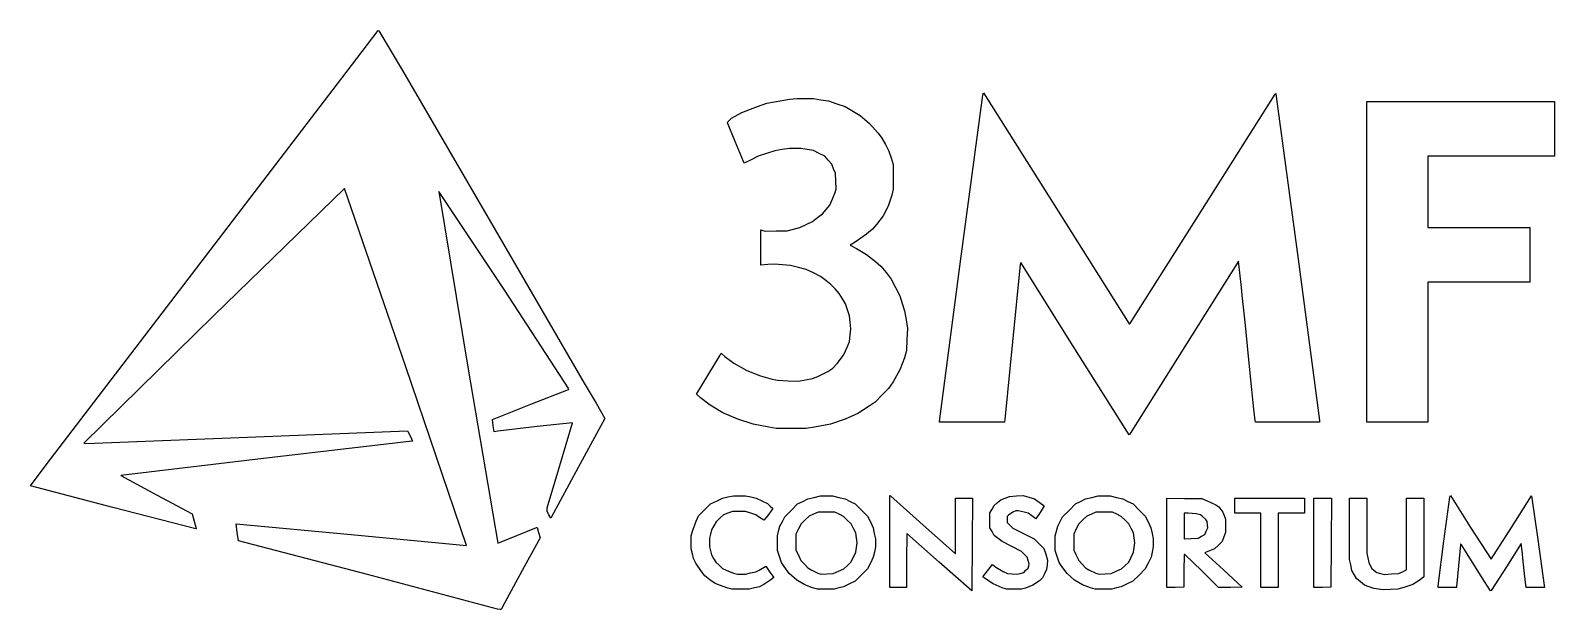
# Model space of a CAD drawing. Extents: x 2 to 233, y 9 to 97.
import ezdxf

# ---------------------------------------------------------------- set-up
doc = ezdxf.new("R2010")
doc.units = 0
doc.layers.get('0').update_dxf_attribs({"linetype": 'CONTINUOUS'})

msp = doc.modelspace()

# ---------------------------------------------------------------- linework, layer by layer
at = {"color": 7}
for points in [[(73.495476, 8.960072), (73.09631, 9.032552), (53.34101, 14.263904), (33.82571, 19.39892), (33.620292, 20.65068), (33.455592, 21.936904), (50.89631, 20.312168), (68.364577, 18.678416), (59.169849, 45.738605), (49.861582, 72.817981), (30.074154, 53.523255), (10.331998, 34.183894), (10.634153, 34.150774), (35.170886, 35.080198), (59.405463, 36.04271), (59.49447, 35.953286), (59.885426, 35.18055), (60.187372, 34.49723), (59.681841, 34.42619), (37.586417, 31.839614), (15.958006, 29.28555), (21.347898, 26.365744), (26.776309, 23.484464), (27.09129, 22.35416), (27.406272, 21.223856), (27.310639, 21.186976), (14.755657, 24.420552), (2.258041, 27.715688), (4.658041, 30.918286), (26.167308, 59.040062), (50.107309, 90.37013), (54.97631, 96.75637), (55.083592, 96.72437), (58.66969, 90.69813), (73.964827, 64.363893), (86.23644, 43.303894), (88.03332, 40.265463), (89.374912, 37.947034), (85.32848, 30.485462), (81.22088, 22.915752), (81.15968, 22.8076), (80.883408, 23.335752), (80.607128, 23.863904), (80.601528, 24.128784), (80.595928, 24.393672), (82.515928, 30.80159), (84.435928, 37.262095), (79.065923, 36.688604), (73.143213, 35.991374), (72.590502, 35.920174), (72.435796, 36.824595), (72.328506, 37.767516), (78.116191, 40.074932), (83.856464, 42.343851), (83.876224, 42.439342), (74.061153, 57.464184), (64.183608, 72.351188), (68.59707, 45.688044), (73.105944, 19.014264), (76.00764, 20.186584), (78.970406, 21.41452), (79.0845, 21.41692), (79.303588, 20.61716), (79.522668, 19.817408), (77.128823, 15.420568), (74.19481, 10.00372), (73.654642, 8.98372), (73.495476, 8.95988), (73.495476, 8.960072)], [(117.600912, 36.41567), (115.336312, 36.42743), (114.196312, 36.602127), (111.856312, 37.079845), (109.516312, 37.805051), (107.26536, 38.806981), (105.309392, 39.948479), (103.856712, 41.068996), (103.24904, 41.627753), (104.954424, 44.445815), (106.836032, 47.541817), (107.012248, 47.819755), (107.544096, 47.329515), (108.926504, 46.289051), (110.876696, 45.222626), (112.936312, 44.393754), (114.736312, 43.896223), (115.576312, 43.711365), (117.136312, 43.643221), (118.696312, 43.575077), (119.776312, 43.778357), (120.85632, 43.981636), (121.63632, 44.29157), (123.159176, 45.068939), (123.902024, 45.536374), (124.566312, 46.253879), (125.554032, 47.523284), (126.156728, 48.844539), (126.435992, 49.613893), (126.542, 50.56141), (126.648008, 51.508928), (126.546096, 52.506405), (126.444192, 53.503882), (126.138672, 54.399582), (125.833136, 55.295283), (125.364144, 56.079582), (124.89516, 56.863882), (124.267256, 57.563853), (123.639344, 58.263825), (122.84784, 58.864559), (122.05632, 59.465294), (120.97632, 59.989366), (119.896312, 60.513438), (118.707384, 60.820166), (117.518448, 61.126894), (116.307384, 61.223227), (115.096312, 61.319561), (114.046176, 61.251721), (112.99604, 61.183881), (112.99616, 63.856166), (112.99628, 66.528453), (113.32628, 66.436166), (113.65628, 66.343881), (115.33628, 66.358209), (117.01628, 66.372537), (117.97628, 66.629425), (118.93628, 66.886312), (119.89628, 67.347946), (120.85628, 67.80958), (121.610648, 68.380182), (122.365016, 68.950783), (122.910704, 69.620678), (123.456392, 70.290571), (123.787232, 70.957223), (124.271336, 72.188757), (124.4246, 72.753638), (124.36924, 73.928756), (124.31388, 75.103874), (124.048608, 75.78807), (123.783352, 76.472266), (123.2404, 77.076164), (122.697432, 77.680062), (121.832568, 78.107504), (120.967696, 78.534946), (120.011976, 78.705223), (119.056248, 78.875501), (118.216248, 78.879181), (117.376248, 78.882861), (116.258672, 78.70161), (115.141096, 78.520361), (113.858672, 78.103737), (112.576248, 77.687114), (111.515648, 77.165546), (110.45504, 76.64398), (110.359024, 76.893902), (109.10176, 79.946768), (107.940504, 82.749711), (108.002744, 82.911948), (108.580048, 83.447283), (110.115664, 84.30578), (112.516232, 85.251018), (113.896232, 85.710861), (115.096232, 85.953066), (117.376232, 86.318564), (118.456232, 86.441855), (119.716232, 86.442335), (120.976232, 86.442815), (122.116232, 86.25807), (123.256232, 86.073325), (124.516232, 85.651964), (125.776232, 85.230602), (126.556232, 84.800019), (128.056232, 83.860038), (129.50012, 82.642023), (130.797768, 81.187783), (131.371512, 80.442159), (131.893128, 79.45297), (132.414728, 78.463781), (132.746432, 77.443781), (133.078128, 76.423781), (133.087248, 74.563781), (133.096288, 72.703782), (132.866536, 71.803782), (132.308992, 70.1075), (131.56792, 68.6675), (130.556448, 67.324978), (129.958288, 66.626175), (129.029472, 65.870756), (127.324192, 64.661238), (126.54772, 64.207138), (127.507552, 63.694286), (129.029872, 62.794438), (130.401616, 61.710923), (131.210896, 61.014402), (131.989144, 60.041705), (132.7674, 59.069006), (133.429944, 57.786394), (134.092504, 56.503782), (134.453272, 55.363782), (134.81404, 54.223782), (135.020368, 52.903782), (135.226704, 51.583783), (135.163424, 49.903783), (135.100144, 48.223783), (134.782616, 47.143783), (134.10572, 45.28967), (133.066808, 43.48967), (132.387272, 42.463783), (131.361784, 41.4363), (130.336304, 40.408818), (129.436304, 39.778287), (127.696304, 38.689165), (125.770216, 37.800698), (123.550216, 37.07294), (121.140904, 36.58942), (119.86552, 36.403822), (117.60092, 36.415582), (117.600912, 36.41567)], [(169.008432, 35.647126), (168.849648, 35.430358), (160.632984, 48.499304), (152.41632, 61.568249), (152.331432, 61.25607), (151.15476, 49.543892), (149.996304, 37.753893), (149.929584, 37.363893), (145.022936, 37.363893), (140.116296, 37.363893), (140.116296, 37.481257), (143.357096, 62.111255), (146.687096, 86.952826), (146.776296, 87.281763), (157.816296, 69.769398), (168.856296, 52.257032), (168.94008, 52.280464), (179.957936, 69.643893), (190.991664, 87.0854), (191.091312, 87.186908), (191.165232, 86.7254), (194.477728, 62.069272), (197.716264, 37.619274), (197.716264, 37.363895), (192.858552, 37.363895), (188.000832, 37.363895), (187.944512, 37.633895), (187.756008, 39.343895), (187.57008, 41.293895), (187.459776, 42.313895), (187.157816, 45.283895), (186.847592, 48.403894), (186.731712, 49.483894), (186.377784, 52.963894), (186.011808, 56.623894), (185.891264, 57.763894), (185.654216, 60.034742), (185.442896, 61.79729), (177.2892, 48.846442), (169.008408, 35.647126), (169.008432, 35.647126)], [(209.53632, 37.363893), (204.91632, 37.363893), (204.91632, 61.663891), (204.91632, 85.96389), (219.13632, 85.96389), (233.35632, 85.96389), (233.35632, 81.82389), (233.35632, 77.68389), (223.75632, 77.68389), (214.15632, 77.68389), (214.15632, 72.28389), (214.15632, 66.883891), (221.89632, 66.883891), (229.63632, 66.883891), (229.63632, 62.743891), (229.63632, 58.603891), (221.89632, 58.603891), (214.15632, 58.603891), (214.15632, 47.983892), (214.15632, 37.363893), (209.53632, 37.363893)], [(109.936312, 12.053552), (108.616312, 12.059952), (108.016312, 12.222208), (106.756312, 12.634768), (106.096312, 12.88508), (105.29412, 13.478272), (104.491928, 14.071464), (103.993848, 14.701584), (103.154616, 16.00752), (102.813464, 16.683344), (102.624888, 17.411072), (102.436312, 18.1388), (102.436312, 19.12416), (102.436312, 20.109512), (102.62604, 20.84684), (103.184584, 22.36416), (103.553416, 23.14416), (104.464864, 24.055048), (105.376312, 24.965944), (106.276312, 25.406608), (107.176312, 25.847272), (108.016312, 26.023632), (108.856312, 26.199992), (109.756312, 26.199992), (110.656312, 26.199992), (111.474064, 26.02672), (112.291808, 25.853448), (113.154064, 25.435936), (114.016312, 25.018416), (114.412768, 24.65216), (114.809216, 24.285904), (114.712768, 24.124552), (114.076312, 23.227176), (113.447352, 22.487656), (112.812528, 22.900832), (112.266656, 23.317496), (111.478848, 23.560832), (110.691032, 23.80416), (109.688176, 23.80416), (108.68532, 23.80416), (108.026624, 23.557712), (107.367928, 23.311256), (106.787616, 22.789512), (106.207304, 22.26776), (105.867776, 21.643936), (105.528248, 21.020112), (105.363704, 20.402136), (105.199168, 19.78416), (105.199168, 19.12416), (105.199168, 18.46416), (105.362128, 17.852168), (105.525088, 17.240176), (105.846024, 16.692544), (106.166952, 16.14492), (106.689704, 15.663064), (107.212456, 15.181208), (107.734384, 14.914384), (108.856312, 14.48728), (109.456312, 14.327008), (110.056312, 14.327608), (110.656312, 14.328208), (111.453592, 14.497192), (112.250872, 14.666184), (112.773592, 14.929088), (113.507048, 15.377288), (113.754544, 15.513304), (114.372568, 14.636256), (114.953824, 13.808472), (114.545072, 13.470416), (113.465144, 12.7712), (112.793976, 12.41004), (112.025144, 12.228816), (111.256312, 12.047584), (109.936312, 12.053984), (109.936312, 12.053552)], [(122.841104, 12.052752), (121.57632, 12.061312), (120.85632, 12.272856), (119.671408, 12.684416), (118.46044, 13.4168), (117.320016, 14.398336), (116.523272, 15.476512), (116.120888, 16.105536), (115.8186, 17.006032), (115.516312, 17.906528), (115.516312, 19.008048), (115.516312, 20.109568), (115.706416, 20.846888), (115.89652, 21.584208), (116.270864, 22.304208), (116.6452, 23.024208), (117.615272, 23.994144), (118.585344, 24.96408), (119.360824, 25.34344), (120.136312, 25.722808), (121.08552, 25.963512), (122.034704, 26.204216), (122.95632, 26.204216), (123.877928, 26.204216), (124.82712, 25.963512), (125.77632, 25.722808), (126.549248, 25.344704), (127.322184, 24.966592), (128.254416, 24.048032), (129.186648, 23.12948), (129.612192, 22.2334), (130.037736, 21.337328), (130.214952, 20.500768), (130.392152, 19.664208), (130.392152, 19.064208), (130.392152, 18.464208), (130.223888, 17.670376), (130.055616, 16.876544), (129.610992, 15.990376), (129.166376, 15.104208), (128.2424, 14.191176), (127.31844, 13.278136), (126.427376, 12.842976), (125.53632, 12.407816), (124.821104, 12.226016), (124.105896, 12.044216), (122.841104, 12.052776), (122.841104, 12.052752)], [(145.001664, 12.074984), (144.976304, 11.806064), (140.056304, 16.137048), (135.136304, 20.468032), (135.104704, 16.375968), (135.073104, 12.283896), (133.814688, 12.283896), (132.556264, 12.283896), (132.556264, 19.253896), (132.556264, 26.223896), (132.665832, 26.183896), (137.58028, 21.793896), (142.450704, 17.443896), (142.516224, 17.443896), (142.516224, 21.643896), (142.516224, 25.843896), (143.808984, 25.843896), (145.101744, 25.843896), (145.064304, 19.093896), (145.001504, 12.074984), (145.001664, 12.074984)], [(151.39632, 12.05204), (150.25632, 12.05684), (149.59292, 12.269168), (148.21292, 12.866872), (147.088112, 13.589864), (146.679912, 13.927472), (147.358968, 14.845704), (148.109904, 15.763936), (148.638744, 15.402016), (149.74632, 14.742232), (150.396936, 14.444368), (151.106624, 14.370768), (151.81632, 14.297168), (152.34528, 14.440248), (152.87424, 14.583336), (153.209136, 14.918224), (153.544032, 15.25312), (153.625904, 15.579368), (153.707792, 15.905616), (153.558864, 16.404744), (153.409944, 16.903872), (152.96916, 17.323872), (152.528384, 17.743872), (151.067048, 18.498672), (149.605728, 19.253464), (149.007408, 19.726416), (148.409072, 20.199368), (148.072688, 20.771616), (147.73632, 21.343872), (147.73632, 22.483872), (147.73632, 23.623872), (148.06548, 24.183792), (148.394624, 24.74372), (148.895952, 25.172832), (149.397272, 25.601952), (150.0668, 25.856296), (150.73632, 26.110648), (151.772576, 26.173128), (152.80884, 26.235608), (153.646976, 25.981032), (154.485128, 25.726448), (155.22072, 25.23524), (155.956304, 24.66396), (155.360424, 23.653888), (154.701464, 22.723888), (154.092288, 23.140744), (153.546168, 23.5576), (152.929464, 23.740744), (152.004536, 23.921248), (151.69632, 23.918848), (151.21632, 23.700504), (150.55904, 23.267984), (150.381776, 23.053808), (150.381776, 22.592816), (150.381776, 22.131824), (150.798168, 21.702208), (151.214568, 21.272592), (152.83544, 20.475336), (154.45632, 19.678072), (155.196512, 18.942016), (155.936696, 18.20596), (156.202032, 17.332416), (156.46736, 16.45888), (156.40264, 15.74472), (156.33784, 15.03056), (156.023496, 14.388072), (155.70916, 13.745592), (155.238144, 13.320056), (154.25172, 12.631016), (153.136312, 12.207248), (152.536312, 12.046968), (151.396312, 12.051768), (151.39632, 12.05204)], [(164.961104, 12.05276), (163.69632, 12.06132), (162.97632, 12.272864), (161.7914, 12.684424), (160.580432, 13.416808), (159.440016, 14.398336), (158.643272, 15.47652), (158.240888, 16.105536), (157.938608, 17.00604), (157.63632, 17.906536), (157.63632, 19.008056), (157.63632, 20.109576), (157.826424, 20.846896), (158.016528, 21.584216), (158.390864, 22.304216), (158.765208, 23.024216), (159.735272, 23.994152), (160.705344, 24.964088), (161.480832, 25.343448), (162.25632, 25.722816), (163.20552, 25.96352), (164.154704, 26.204224), (165.07632, 26.204224), (165.997928, 26.204224), (166.94712, 25.96352), (167.89632, 25.722816), (168.669248, 25.344704), (169.442184, 24.9666), (170.374416, 24.04804), (171.306648, 23.129488), (171.732192, 22.233408), (172.157736, 21.337336), (172.334952, 20.500776), (172.512152, 19.664216), (172.512152, 19.064216), (172.512152, 18.464216), (172.343888, 17.670384), (172.175616, 16.876552), (171.730992, 15.990384), (171.286376, 15.104216), (170.3624, 14.191184), (169.43844, 13.278144), (168.547376, 12.842984), (167.65632, 12.407824), (166.941104, 12.226024), (166.225896, 12.044216), (164.961104, 12.052776), (164.961104, 12.05276)], [(175.84632, 12.310152), (174.55632, 12.276072), (174.55632, 19.071704), (174.55632, 25.867336), (177.22632, 25.818056), (179.89632, 25.768776), (180.709848, 25.46008), (181.990128, 24.842488), (182.456904, 24.5336), (182.764256, 24.130632), (183.071616, 23.727672), (183.263336, 23.195912), (183.455072, 22.664152), (183.455072, 21.644152), (183.455072, 20.624152), (183.20684, 19.961064), (182.9586, 19.297984), (182.38716, 18.736656), (181.815704, 18.175336), (181.275704, 17.94592), (180.523656, 17.643312), (180.311616, 17.570112), (183.158544, 14.957136), (186.005472, 12.344152), (184.214976, 12.310792), (182.424464, 12.277432), (179.899064, 14.800792), (177.287736, 17.324096), (177.201192, 17.324096), (177.168792, 14.834096), (177.136392, 12.344096), (175.846392, 12.310016), (175.84632, 12.310152)], [(190.15632, 12.28416), (188.83632, 12.28416), (188.83632, 17.92416), (188.83632, 23.56416), (186.85632, 23.56416), (184.87632, 23.56416), (184.87632, 24.70416), (184.87632, 25.84416), (190.15632, 25.84416), (195.43632, 25.84416), (195.43632, 24.70416), (195.43632, 23.56416), (193.45632, 23.56416), (191.47632, 23.56416), (191.47632, 17.92416), (191.47632, 12.28416), (190.15632, 12.28416)], [(198.16632, 12.31008), (196.87632, 12.276), (196.87632, 19.060056), (196.87632, 25.84412), (198.197312, 25.84412), (199.51832, 25.84412), (199.48728, 19.09412), (199.45632, 12.34412), (198.16632, 12.31004), (198.16632, 12.31008)], [(208.499096, 12.000192), (207.37632, 11.940112), (206.65632, 12.041912), (205.93632, 12.14372), (205.235072, 12.406632), (204.53384, 12.669536), (203.927528, 13.166704), (203.321232, 13.66388), (202.975632, 14.278936), (202.630032, 14.894), (202.455264, 15.718936), (202.28048, 16.54388), (202.27808, 21.19388), (202.27568, 25.84388), (203.59568, 25.84388), (204.91568, 25.84388), (204.91568, 21.66592), (204.91568, 17.48796), (205.0466, 16.779728), (205.177528, 16.071496), (205.405496, 15.62464), (205.633456, 15.177784), (206.024576, 14.879856), (206.41568, 14.581928), (206.99344, 14.436704), (207.571216, 14.291472), (208.62548, 14.351552), (209.679736, 14.411632), (210.303616, 14.69772), (210.927496, 14.983816), (210.919176, 20.413816), (210.910856, 25.843816), (212.23316, 25.843816), (213.55548, 25.843816), (213.55548, 19.868472), (213.55548, 13.893128), (212.98548, 13.462768), (211.895768, 12.77072), (210.498552, 12.2846), (209.62104, 12.060176), (208.498256, 12.000096), (208.499096, 12.000192)], [(223.751328, 11.860808), (223.655112, 11.801368), (222.763064, 13.212648), (220.633976, 16.60392), (219.236624, 18.759632), (219.07632, 18.935344), (219.07632, 18.759632), (218.777432, 15.58392), (218.477952, 12.43392), (218.477152, 12.28392), (217.097152, 12.28392), (215.717152, 12.28392), (215.717152, 12.552696), (216.565072, 19.302696), (217.499656, 26.007), (217.586328, 26.23008), (220.62292, 21.417), (223.738336, 16.606976), (226.817152, 21.401808), (229.879936, 26.198752), (230.824672, 19.57392), (231.766888, 12.61392), (231.827128, 12.28392), (230.43756, 12.28392), (229.048, 12.28392), (228.98632, 12.67392), (228.795496, 14.38392), (228.61196, 16.24392), (228.440848, 17.8504), (228.29024, 18.9508), (226.052336, 15.452512), (223.752128, 11.860832), (223.751328, 11.860808)], [(123.085512, 14.36408), (123.994688, 14.40208), (124.787064, 14.772872), (125.579424, 15.143664), (126.12788, 15.649208), (126.676328, 16.15476), (127.044344, 16.902296), (127.41236, 17.64984), (127.50968, 18.357008), (127.607, 19.064176), (127.501664, 19.817592), (127.396328, 20.571), (127.04636, 21.257592), (126.696408, 21.944176), (126.11636, 22.506416), (125.53632, 23.068648), (124.87632, 23.406416), (124.21632, 23.744176), (122.95632, 23.744176), (121.69632, 23.744176), (121.010144, 23.422568), (120.323984, 23.10096), (119.719104, 22.535168), (119.114224, 21.969376), (118.725272, 21.179608), (118.336312, 20.38984), (118.336312, 19.187008), (118.336312, 17.984176), (118.716056, 17.182624), (119.0958, 16.381072), (119.609152, 15.824144), (120.122512, 15.267224), (120.643736, 14.96176), (121.67064, 14.491168), (122.17632, 14.326032), (123.085512, 14.364032), (123.085512, 14.36408)], [(165.205512, 14.364088), (166.114688, 14.402088), (166.907064, 14.77288), (167.699424, 15.143672), (168.24788, 15.649216), (168.796328, 16.154768), (169.164344, 16.902304), (169.53236, 17.649848), (169.62968, 18.357016), (169.727, 19.064184), (169.621664, 19.8176), (169.516328, 20.571008), (169.16636, 21.2576), (168.816408, 21.944184), (168.23636, 22.506424), (167.65632, 23.068656), (166.99632, 23.406424), (166.33632, 23.744184), (165.07632, 23.744184), (163.81632, 23.744184), (163.130144, 23.422576), (162.443984, 23.100968), (161.839104, 22.535176), (161.234232, 21.969384), (160.845272, 21.179616), (160.45632, 20.389848), (160.45632, 19.187016), (160.45632, 17.984184), (160.836056, 17.182632), (161.2158, 16.38108), (161.72916, 15.824152), (162.24252, 15.267232), (162.763736, 14.961768), (163.79064, 14.491176), (164.29632, 14.32604), (165.205512, 14.36404), (165.205512, 14.364088)], [(178.24632, 19.748032), (179.29632, 19.801232), (179.815344, 20.069768), (180.334352, 20.338304), (180.5552, 20.831576), (180.776048, 21.324856), (180.727328, 21.81436), (180.678608, 22.303856), (180.460016, 22.596624), (179.948856, 23.105672), (179.656272, 23.321944), (179.009888, 23.443088), (177.779888, 23.564176), (177.196272, 23.564176), (177.196272, 21.629496), (177.196272, 19.694816), (178.246272, 19.748016), (178.24632, 19.748032)]]:
    msp.add_lwpolyline(points, close=True, dxfattribs=at)

doc.saveas('drawing.dxf')
